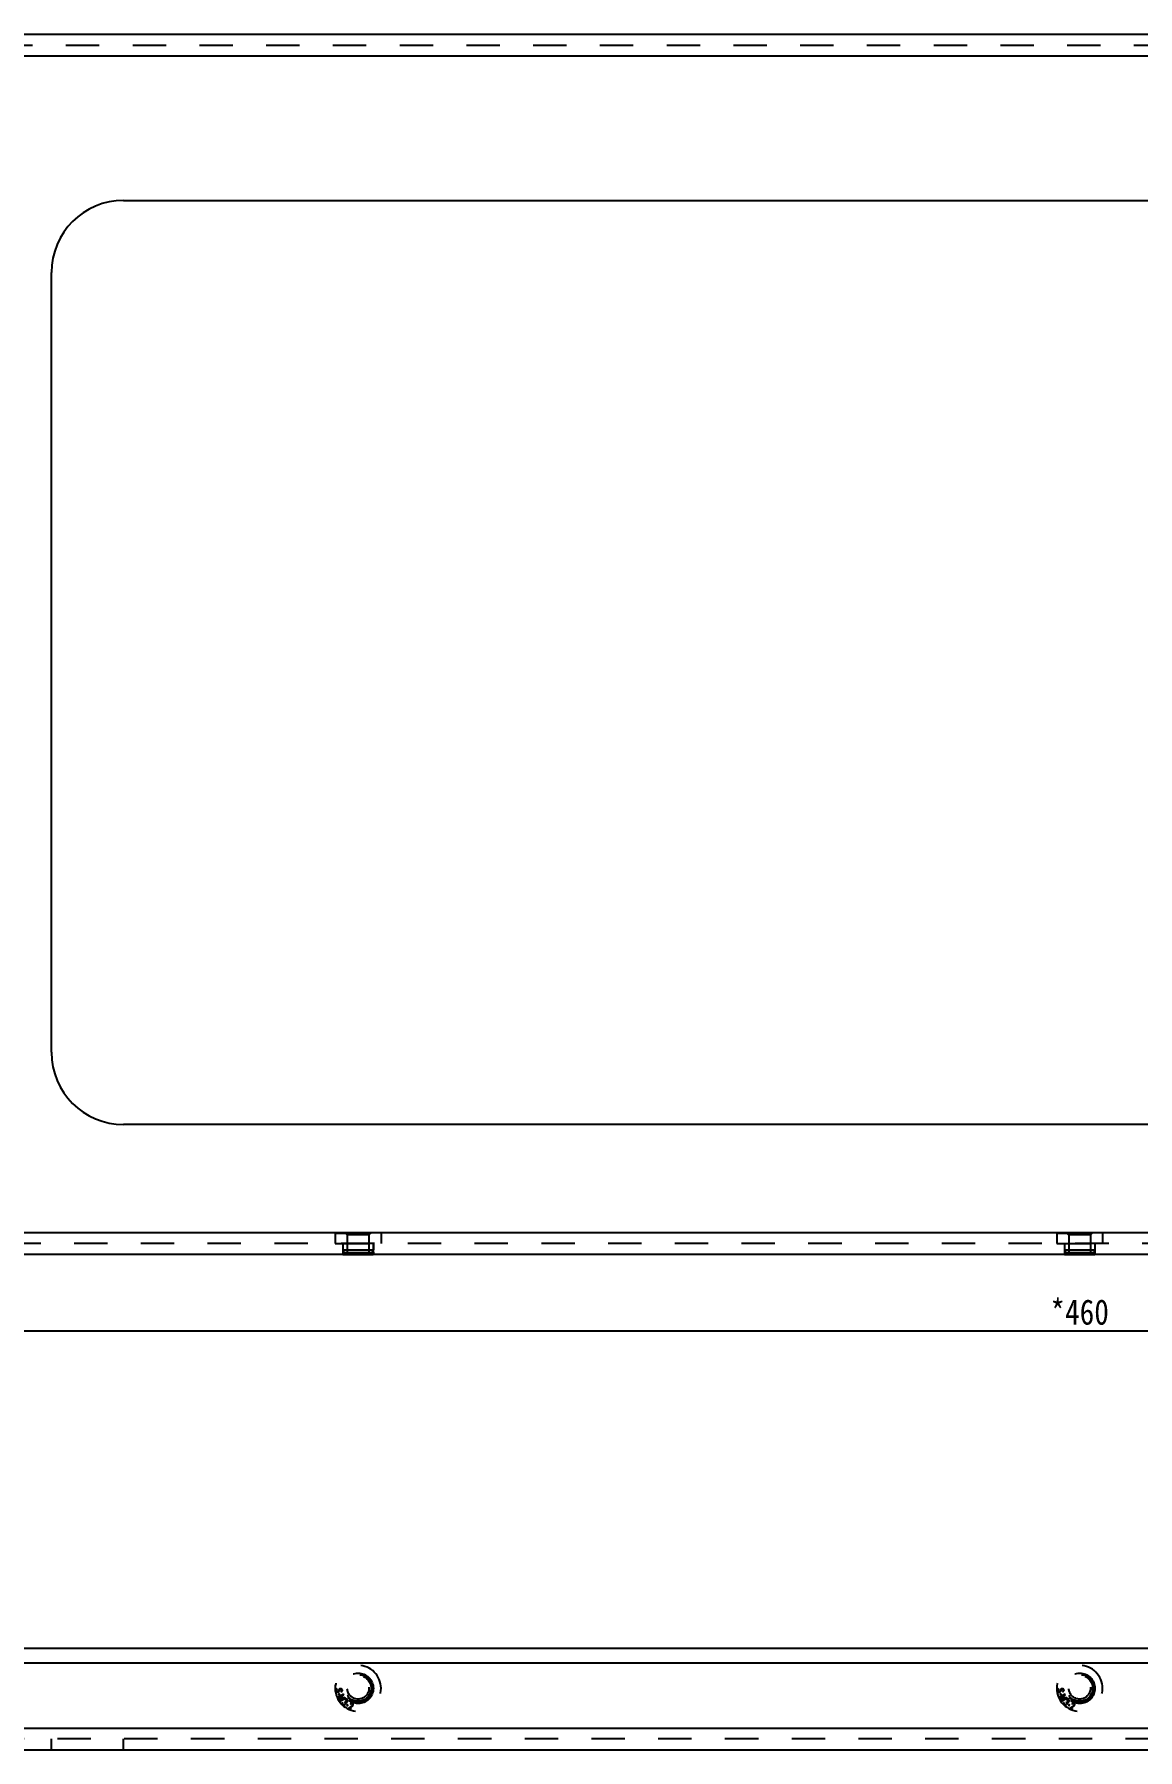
# Model space of a CAD drawing. Header units: millimetres. Extents: x -177 to 18421, y -5017 to 3255.
# Drawn here: x 5758.2 to 5911.2, y 1353.6 to 1591.2 of the extents above; entities that cross this region are included whole.
import ezdxf

# ---------------------------------------------------------------- set-up
doc = ezdxf.new("R2010")
doc.units = ezdxf.units.MM
doc.header["$LTSCALE"] = 46.255
doc.header["$PDMODE"] = 3
doc.header["$PDSIZE"] = 8
doc.linetypes.add('HIDDEN', pattern=[0.2, 0.1, -0.1])
doc.layers.get('0').update_dxf_attribs({"linetype": 'CONTINUOUS'})
doc.layers.get('Defpoints').update_dxf_attribs({"linetype": 'CONTINUOUS'})
doc.layers.add('02___PRT_ALL_AXES', color=7, linetype='CONTINUOUS')
doc.layers.add('DEFAULT_2', color=8, linetype='HIDDEN')
doc.styles.get("Standard").update_dxf_attribs({"font": 'txt', "width": 0.85})
doc.dimstyles.new('DIMSTYLE_1', dxfattribs={"dimtxt": 3.5, "dimasz": 3.5, "dimexe": 1.5, "dimexo": 1, "dimgap": 0.875, "dimtad": 1, "dimdsep": 46, "dimtxsty": 'Standard', "dimblk": '_FILLED', "dimcen": 0.09, "dimadec": 0, "dimazin": 0, "dimtp": 0.01, "dimtm": 0.01, "dimtfac": 1, "dimtofl": 0, "dimtmove": 0, "dimatfit": 3, "dimldrblk": '_FILLED', "dimfxl": 0, "dimtolj": 1, "dimarcsym": 0})

# ---------------------------------------------------------------- blocks, each defined once
blk = doc.blocks.new('_FILLED')
at = {"color": 0, "linetype": 'ByBlock'}
blk.add_solid([(0, 0), (-1, 0.214), (-1, -0.214)], dxfattribs=at)
blk = doc.blocks.new('*D99')
at = {"color": 0, "linetype": 'Continuous', "lineweight": -2, "transparency": 16777216}
for p, q in [((5673.11, 1421.18), (5673.11, 1410.09)), ((6133.11, 1421.18), (6133.11, 1410.09)), ((5676.61, 1411.59), (6129.61, 1411.59))]:
    blk.add_line(p, q, dxfattribs=at)
at = {"layer": 'Defpoints', "color": 0, "linetype": 'Continuous', "transparency": 16777216}
for p in [(5673.11, 1422.18), (6133.11, 1422.18), (6133.11, 1411.59)]:
    blk.add_point(p, dxfattribs=at)
at = {"color": 0, "linetype": 'Continuous', "lineweight": -2, "transparency": 16777216, "xscale": 3.5, "yscale": 3.5, "zscale": 3.5, "rotation": 180}
blk.add_blockref('_FILLED', (5673.11, 1411.59), dxfattribs=at)
at = {"color": 0, "linetype": 'Continuous', "lineweight": -2, "transparency": 16777216, "xscale": 3.5, "yscale": 3.5, "zscale": 3.5}
blk.add_blockref('_FILLED', (6133.11, 1411.59), dxfattribs=at)
at = {"color": 0, "linetype": 'Continuous', "transparency": 16777216, "insert": (5903.11, 1415.96), "char_height": 3.5, "width": 17, "attachment_point": 2}
blk.add_mtext('\\A1;*460', dxfattribs=at)

msp = doc.modelspace()

# ---------------------------------------------------------------- linework, layer by layer
at = {"color": 3, "linetype": 'Continuous'}
for p, q in [((5673.608, 1591.181), (6132.608, 1591.181)), ((5673.597, 1588.181), (6132.62, 1588.181)), ((5770.608, 1568.181), (6035.608, 1568.181)), ((5760.608, 1450.181), (5760.608, 1558.181)), ((6035.608, 1440.181), (5770.608, 1440.181)), ((6119.908, 1425.181), (5686.308, 1425.181)), ((6133.108, 1422.181), (5673.108, 1422.181)), ((6127.908, 1365.588), (5678.308, 1365.588)), ((5687.608, 1356.588), (6118.608, 1356.588)), ((5678.308, 1353.588), (6127.908, 1353.588))]:
    msp.add_line(p, q, dxfattribs=at)
at = {"color": 7, "linetype": 'Continuous'}
msp.add_line((6057.908, 1367.588), (5748.308, 1367.588), dxfattribs=at)
at = {"color": 3, "linetype": 'Continuous'}
for centre, start, end in [((5770.608, 1558.181), 90, 180), ((5770.608, 1450.181), 180, 270)]:
    msp.add_arc(centre, 10, start, end, dxfattribs=at)
at = {"layer": '02___PRT_ALL_AXES', "color": 8, "linetype": 'HIDDEN'}
for p, q in [((5799.933, 1425.181), (5799.933, 1423.681)), ((5799.933, 1423.681), (5806.283, 1423.681)), ((5800.998, 1423.681), (5800.998, 1422.831)), ((5801.008, 1423.681), (5801.008, 1422.181)), ((5801.608, 1424.881), (5801.608, 1422.311)), ((5804.608, 1424.881), (5804.608, 1422.311)), ((5805.208, 1423.681), (5805.208, 1422.181)), ((5805.218, 1423.681), (5805.218, 1422.831)), ((5806.283, 1425.181), (5806.283, 1423.681)), ((5899.933, 1425.181), (5899.933, 1423.681)), ((5899.933, 1423.681), (5906.283, 1423.681)), ((5900.998, 1423.681), (5900.998, 1422.831)), ((5901.008, 1423.681), (5901.008, 1422.181)), ((5901.608, 1424.881), (5901.608, 1422.311)), ((5904.608, 1424.881), (5904.608, 1422.311)), ((5905.208, 1423.681), (5905.208, 1422.181)), ((5905.218, 1423.681), (5905.218, 1422.831)), ((5906.283, 1425.181), (5906.283, 1423.681)), ((5800.998, 1422.831), (5805.218, 1422.831)), ((5801.198, 1422.831), (5800.998, 1422.441)), ((5800.998, 1422.441), (5800.998, 1422.311)), ((5800.998, 1422.441), (5805.218, 1422.441)), ((5800.998, 1422.311), (5805.218, 1422.311)), ((5801.008, 1422.181), (5805.208, 1422.181)), ((5805.018, 1422.831), (5805.218, 1422.441)), ((5805.218, 1422.441), (5805.218, 1422.311)), ((5900.998, 1422.831), (5905.218, 1422.831)), ((5901.198, 1422.831), (5900.998, 1422.441)), ((5900.998, 1422.441), (5905.218, 1422.441)), ((5900.998, 1422.441), (5900.998, 1422.311)), ((5900.998, 1422.311), (5905.218, 1422.311)), ((5901.008, 1422.181), (5905.208, 1422.181)), ((5905.018, 1422.831), (5905.218, 1422.441)), ((5905.218, 1422.441), (5905.218, 1422.311))]:
    msp.add_line(p, q, dxfattribs=at)
for centre, radius in [((5803.108, 1362.088), 2.11), ((5803.108, 1362.088), 2.1), ((5803.108, 1362.088), 1.91), ((5903.108, 1362.088), 2.11), ((5903.108, 1362.088), 2.1), ((5903.108, 1362.088), 1.91)]:
    msp.add_circle(centre, radius, dxfattribs=at)
for centre in [(5803.108, 1362.088), (5903.108, 1362.088)]:
    msp.add_arc(centre, 3.175, 0, 180, dxfattribs=at)
at = {"layer": 'DEFAULT_2', "color": 8, "linetype": 'HIDDEN'}
for p, q in [((5688.608, 1589.681), (6117.608, 1589.681)), ((6119.908, 1423.681), (5686.308, 1423.681)), ((5799.946, 1425.181), (5799.946, 1425.131)), ((5799.946, 1425.131), (5802.441, 1425.131)), ((5799.956, 1425.181), (5799.956, 1425.131)), ((5799.96, 1425.181), (5799.96, 1425.131)), ((5799.984, 1425.181), (5799.984, 1425.131)), ((5800.017, 1425.181), (5800.017, 1425.131)), ((5800.031, 1425.181), (5800.031, 1425.131)), ((5800.072, 1425.181), (5800.072, 1425.131)), ((5800.083, 1425.181), (5800.083, 1425.131)), ((5800.088, 1425.181), (5800.088, 1425.131)), ((5800.109, 1425.181), (5800.109, 1425.131)), ((5800.119, 1425.181), (5800.119, 1425.131)), ((5800.121, 1425.181), (5800.121, 1425.131)), ((5800.148, 1425.181), (5800.148, 1425.131)), ((5800.156, 1425.181), (5800.156, 1425.131)), ((5800.202, 1425.181), (5800.202, 1425.131)), ((5800.209, 1425.181), (5800.209, 1425.131)), ((5800.21, 1425.181), (5800.21, 1425.131)), ((5800.22, 1425.181), (5800.22, 1425.131)), ((5800.222, 1425.181), (5800.222, 1425.131)), ((5800.252, 1425.181), (5800.252, 1425.131)), ((5800.285, 1425.181), (5800.285, 1425.131)), ((5800.314, 1425.181), (5800.314, 1425.131)), ((5800.333, 1425.181), (5800.333, 1425.131)), ((5800.346, 1425.181), (5800.346, 1425.131)), ((5800.383, 1425.181), (5800.383, 1425.131)), ((5800.384, 1425.181), (5800.384, 1425.131)), ((5800.392, 1425.181), (5800.392, 1425.131)), ((5800.396, 1425.181), (5800.396, 1425.131)), ((5800.397, 1425.181), (5800.397, 1425.131)), ((5800.4, 1425.181), (5800.4, 1425.131)), ((5800.408, 1425.181), (5800.408, 1425.131)), ((5800.445, 1425.181), (5800.445, 1425.131)), ((5800.45, 1425.181), (5800.45, 1425.131)), ((5800.456, 1425.181), (5800.456, 1425.131)), ((5800.476, 1425.181), (5800.476, 1425.131)), ((5800.477, 1425.181), (5800.477, 1425.131)), ((5800.497, 1425.181), (5800.497, 1425.131)), ((5800.513, 1425.181), (5800.513, 1425.131)), ((5800.519, 1425.181), (5800.519, 1425.131)), ((5800.52, 1425.181), (5800.52, 1425.131)), ((5800.524, 1425.181), (5800.524, 1425.131)), ((5800.527, 1425.181), (5800.527, 1425.131)), ((5800.536, 1425.181), (5800.536, 1425.131)), ((5800.556, 1425.181), (5800.556, 1425.131)), ((5800.575, 1425.181), (5800.575, 1425.131)), ((5800.608, 1425.181), (5800.608, 1425.131)), ((5800.637, 1425.181), (5800.637, 1425.131)), ((5800.679, 1425.181), (5800.679, 1425.131)), ((5800.692, 1425.181), (5800.692, 1425.131)), ((5800.726, 1425.181), (5800.726, 1425.131)), ((5800.734, 1425.181), (5800.734, 1425.131)), ((5800.744, 1425.181), (5800.744, 1425.131)), ((5800.767, 1425.181), (5800.767, 1425.131)), ((5800.778, 1425.181), (5800.778, 1425.131)), ((5800.79, 1425.181), (5800.79, 1425.131)), ((5800.796, 1425.181), (5800.796, 1425.131)), ((5800.806, 1425.181), (5800.806, 1425.131)), ((5800.815, 1425.181), (5800.815, 1425.131)), ((5800.823, 1425.181), (5800.823, 1425.131)), ((5800.855, 1425.181), (5800.855, 1425.131)), ((5800.858, 1425.181), (5800.858, 1425.131)), ((5800.862, 1425.181), (5800.862, 1425.131)), ((5800.868, 1425.181), (5800.868, 1425.131)), ((5800.876, 1425.181), (5800.876, 1425.131)), ((5800.883, 1425.181), (5800.883, 1425.131)), ((5800.916, 1425.181), (5800.916, 1425.131)), ((5800.918, 1425.181), (5800.918, 1425.131)), ((5800.927, 1425.181), (5800.927, 1425.131)), ((5800.932, 1425.181), (5800.932, 1425.131)), ((5800.934, 1425.181), (5800.934, 1425.131)), ((5800.936, 1425.181), (5800.936, 1425.131)), ((5800.942, 1425.181), (5800.942, 1425.131)), ((5800.943, 1425.181), (5800.943, 1425.131)), ((5800.949, 1425.181), (5800.949, 1425.131)), ((5800.957, 1425.181), (5800.957, 1425.131)), ((5800.964, 1425.181), (5800.964, 1425.131)), ((5800.966, 1425.181), (5800.966, 1425.131)), ((5801.007, 1425.181), (5801.007, 1425.131)), ((5801.021, 1425.181), (5801.021, 1425.131)), ((5801.073, 1425.181), (5801.073, 1425.131)), ((5801.074, 1425.181), (5801.074, 1425.131)), ((5801.08, 1425.181), (5801.08, 1425.131)), ((5801.113, 1425.181), (5801.113, 1425.131)), ((5801.129, 1425.181), (5801.129, 1425.131)), ((5801.13, 1425.181), (5801.13, 1425.131)), ((5801.152, 1425.181), (5801.152, 1425.131)), ((5801.161, 1425.181), (5801.161, 1425.131)), ((5801.191, 1425.181), (5801.191, 1425.131)), ((5801.199, 1425.181), (5801.199, 1425.131)), ((5801.225, 1425.181), (5801.225, 1425.131)), ((5801.244, 1425.181), (5801.244, 1425.131)), ((5801.258, 1425.181), (5801.258, 1425.131)), ((5801.261, 1425.181), (5801.261, 1425.131)), ((5801.283, 1425.181), (5801.283, 1425.131)), ((5801.294, 1425.181), (5801.294, 1425.131)), ((5801.298, 1425.181), (5801.298, 1425.131)), ((5801.3, 1425.181), (5801.3, 1425.131)), ((5801.303, 1425.181), (5801.303, 1425.131)), ((5801.608, 1424.881), (5801.308, 1425.181)), ((5801.318, 1425.181), (5801.318, 1425.131)), ((5801.319, 1425.181), (5801.319, 1425.131)), ((5801.339, 1425.181), (5801.339, 1425.131)), ((5801.353, 1425.181), (5801.353, 1425.131)), ((5801.362, 1425.181), (5801.362, 1425.131)), ((5801.363, 1425.181), (5801.363, 1425.131)), ((5801.374, 1425.181), (5801.374, 1425.131)), ((5801.379, 1425.181), (5801.379, 1425.131)), ((5801.401, 1425.181), (5801.401, 1425.131)), ((5801.403, 1425.181), (5801.403, 1425.131)), ((5801.443, 1425.181), (5801.443, 1425.131)), ((5801.451, 1425.181), (5801.451, 1425.131)), ((5801.457, 1425.181), (5801.457, 1425.131)), ((5801.458, 1425.181), (5801.458, 1425.131)), ((5801.505, 1425.181), (5801.505, 1425.131)), ((5801.518, 1425.181), (5801.518, 1425.131)), ((5801.521, 1425.181), (5801.521, 1425.131)), ((5801.522, 1425.181), (5801.522, 1425.131)), ((5801.527, 1425.181), (5801.527, 1425.131)), ((5801.554, 1425.181), (5801.554, 1425.131)), ((5801.557, 1425.181), (5801.557, 1425.131)), ((5801.573, 1425.181), (5801.573, 1425.131)), ((5801.578, 1425.181), (5801.578, 1425.131)), ((5801.583, 1425.181), (5801.583, 1425.131)), ((5801.585, 1425.181), (5801.585, 1425.131)), ((5801.6, 1425.181), (5801.6, 1425.131)), ((5801.602, 1425.181), (5801.602, 1425.131)), ((5801.608, 1424.881), (5801.608, 1422.311)), ((5804.608, 1424.881), (5801.608, 1424.881)), ((5801.618, 1425.181), (5801.618, 1425.131)), ((5801.652, 1425.181), (5801.652, 1425.131)), ((5801.667, 1425.181), (5801.667, 1425.131)), ((5801.67, 1425.181), (5801.67, 1425.131)), ((5801.674, 1425.181), (5801.674, 1425.131)), ((5801.721, 1425.181), (5801.721, 1425.131)), ((5801.726, 1425.181), (5801.726, 1425.131)), ((5801.758, 1425.181), (5801.758, 1425.131)), ((5801.851, 1425.181), (5801.851, 1425.131)), ((5802.015, 1425.181), (5802.015, 1425.131)), ((5802.058, 1425.181), (5802.058, 1425.131)), ((5802.073, 1425.181), (5802.073, 1425.131)), ((5802.12, 1425.181), (5802.12, 1425.131)), ((5802.136, 1425.181), (5802.136, 1425.131)), ((5802.139, 1425.181), (5802.139, 1425.131)), ((5802.171, 1425.181), (5802.171, 1425.131)), ((5802.176, 1425.181), (5802.176, 1425.131)), ((5802.199, 1425.181), (5802.199, 1425.131)), ((5802.237, 1425.181), (5802.237, 1425.131)), ((5802.281, 1425.181), (5802.281, 1425.131)), ((5802.283, 1425.181), (5802.283, 1425.131)), ((5802.288, 1425.181), (5802.288, 1425.131)), ((5802.315, 1425.181), (5802.315, 1425.131)), ((5802.333, 1425.181), (5802.333, 1425.131)), ((5802.334, 1425.181), (5802.334, 1425.131)), ((5802.336, 1425.181), (5802.336, 1425.131)), ((5802.352, 1425.181), (5802.352, 1425.131)), ((5802.352, 1425.181), (5802.352, 1425.131)), ((5802.362, 1425.181), (5802.362, 1425.131)), ((5802.396, 1425.181), (5802.396, 1425.131)), ((5802.405, 1425.181), (5802.405, 1425.131)), ((5802.421, 1425.181), (5802.421, 1425.131)), ((5802.426, 1425.181), (5802.426, 1425.131)), ((5802.441, 1425.181), (5802.441, 1425.131)), ((5804.608, 1424.881), (5804.908, 1425.181)), ((5804.608, 1424.881), (5804.608, 1422.311)), ((5899.946, 1425.181), (5899.946, 1425.131)), ((5899.946, 1425.131), (5902.441, 1425.131)), ((5899.956, 1425.181), (5899.956, 1425.131)), ((5899.96, 1425.181), (5899.96, 1425.131)), ((5899.984, 1425.181), (5899.984, 1425.131)), ((5900.017, 1425.181), (5900.017, 1425.131)), ((5900.031, 1425.181), (5900.031, 1425.131)), ((5900.072, 1425.181), (5900.072, 1425.131)), ((5900.083, 1425.181), (5900.083, 1425.131)), ((5900.088, 1425.181), (5900.088, 1425.131)), ((5900.109, 1425.181), (5900.109, 1425.131)), ((5900.119, 1425.181), (5900.119, 1425.131)), ((5900.121, 1425.181), (5900.121, 1425.131)), ((5900.148, 1425.181), (5900.148, 1425.131)), ((5900.156, 1425.181), (5900.156, 1425.131)), ((5900.202, 1425.181), (5900.202, 1425.131)), ((5900.209, 1425.181), (5900.209, 1425.131)), ((5900.21, 1425.181), (5900.21, 1425.131)), ((5900.22, 1425.181), (5900.22, 1425.131)), ((5900.222, 1425.181), (5900.222, 1425.131)), ((5900.252, 1425.181), (5900.252, 1425.131)), ((5900.285, 1425.181), (5900.285, 1425.131)), ((5900.314, 1425.181), (5900.314, 1425.131)), ((5900.333, 1425.181), (5900.333, 1425.131)), ((5900.346, 1425.181), (5900.346, 1425.131)), ((5900.383, 1425.181), (5900.383, 1425.131)), ((5900.384, 1425.181), (5900.384, 1425.131)), ((5900.392, 1425.181), (5900.392, 1425.131)), ((5900.396, 1425.181), (5900.396, 1425.131)), ((5900.397, 1425.181), (5900.397, 1425.131)), ((5900.4, 1425.181), (5900.4, 1425.131)), ((5900.408, 1425.181), (5900.408, 1425.131)), ((5900.445, 1425.181), (5900.445, 1425.131)), ((5900.45, 1425.181), (5900.45, 1425.131)), ((5900.456, 1425.181), (5900.456, 1425.131)), ((5900.476, 1425.181), (5900.476, 1425.131)), ((5900.477, 1425.181), (5900.477, 1425.131)), ((5900.497, 1425.181), (5900.497, 1425.131)), ((5900.513, 1425.181), (5900.513, 1425.131)), ((5900.519, 1425.181), (5900.519, 1425.131)), ((5900.52, 1425.181), (5900.52, 1425.131)), ((5900.524, 1425.181), (5900.524, 1425.131)), ((5900.527, 1425.181), (5900.527, 1425.131)), ((5900.536, 1425.181), (5900.536, 1425.131)), ((5900.556, 1425.181), (5900.556, 1425.131)), ((5900.575, 1425.181), (5900.575, 1425.131)), ((5900.608, 1425.181), (5900.608, 1425.131)), ((5900.637, 1425.181), (5900.637, 1425.131)), ((5900.679, 1425.181), (5900.679, 1425.131)), ((5900.692, 1425.181), (5900.692, 1425.131)), ((5900.726, 1425.181), (5900.726, 1425.131)), ((5900.734, 1425.181), (5900.734, 1425.131)), ((5900.744, 1425.181), (5900.744, 1425.131)), ((5900.767, 1425.181), (5900.767, 1425.131)), ((5900.778, 1425.181), (5900.778, 1425.131)), ((5900.79, 1425.181), (5900.79, 1425.131)), ((5900.796, 1425.181), (5900.796, 1425.131)), ((5900.806, 1425.181), (5900.806, 1425.131)), ((5900.815, 1425.181), (5900.815, 1425.131)), ((5900.823, 1425.181), (5900.823, 1425.131)), ((5900.855, 1425.181), (5900.855, 1425.131)), ((5900.858, 1425.181), (5900.858, 1425.131)), ((5900.862, 1425.181), (5900.862, 1425.131)), ((5900.868, 1425.181), (5900.868, 1425.131)), ((5900.876, 1425.181), (5900.876, 1425.131)), ((5900.883, 1425.181), (5900.883, 1425.131)), ((5900.916, 1425.181), (5900.916, 1425.131)), ((5900.918, 1425.181), (5900.918, 1425.131)), ((5900.927, 1425.181), (5900.927, 1425.131)), ((5900.932, 1425.181), (5900.932, 1425.131)), ((5900.934, 1425.181), (5900.934, 1425.131)), ((5900.936, 1425.181), (5900.936, 1425.131)), ((5900.942, 1425.181), (5900.942, 1425.131)), ((5900.943, 1425.181), (5900.943, 1425.131)), ((5900.949, 1425.181), (5900.949, 1425.131)), ((5900.957, 1425.181), (5900.957, 1425.131)), ((5900.964, 1425.181), (5900.964, 1425.131)), ((5900.966, 1425.181), (5900.966, 1425.131)), ((5901.007, 1425.181), (5901.007, 1425.131)), ((5901.021, 1425.181), (5901.021, 1425.131)), ((5901.073, 1425.181), (5901.073, 1425.131)), ((5901.074, 1425.181), (5901.074, 1425.131)), ((5901.08, 1425.181), (5901.08, 1425.131)), ((5901.113, 1425.181), (5901.113, 1425.131)), ((5901.129, 1425.181), (5901.129, 1425.131)), ((5901.13, 1425.181), (5901.13, 1425.131)), ((5901.152, 1425.181), (5901.152, 1425.131)), ((5901.161, 1425.181), (5901.161, 1425.131)), ((5901.191, 1425.181), (5901.191, 1425.131)), ((5901.199, 1425.181), (5901.199, 1425.131)), ((5901.225, 1425.181), (5901.225, 1425.131)), ((5901.244, 1425.181), (5901.244, 1425.131)), ((5901.258, 1425.181), (5901.258, 1425.131)), ((5901.261, 1425.181), (5901.261, 1425.131)), ((5901.283, 1425.181), (5901.283, 1425.131)), ((5901.294, 1425.181), (5901.294, 1425.131)), ((5901.298, 1425.181), (5901.298, 1425.131)), ((5901.3, 1425.181), (5901.3, 1425.131)), ((5901.303, 1425.181), (5901.303, 1425.131)), ((5901.608, 1424.881), (5901.308, 1425.181)), ((5901.318, 1425.181), (5901.318, 1425.131)), ((5901.319, 1425.181), (5901.319, 1425.131)), ((5901.339, 1425.181), (5901.339, 1425.131)), ((5901.353, 1425.181), (5901.353, 1425.131)), ((5901.362, 1425.181), (5901.362, 1425.131)), ((5901.363, 1425.181), (5901.363, 1425.131)), ((5901.374, 1425.181), (5901.374, 1425.131)), ((5901.379, 1425.181), (5901.379, 1425.131)), ((5901.401, 1425.181), (5901.401, 1425.131)), ((5901.403, 1425.181), (5901.403, 1425.131)), ((5901.443, 1425.181), (5901.443, 1425.131)), ((5901.451, 1425.181), (5901.451, 1425.131)), ((5901.457, 1425.181), (5901.457, 1425.131)), ((5901.458, 1425.181), (5901.458, 1425.131)), ((5901.505, 1425.181), (5901.505, 1425.131)), ((5901.518, 1425.181), (5901.518, 1425.131)), ((5901.521, 1425.181), (5901.521, 1425.131)), ((5901.522, 1425.181), (5901.522, 1425.131)), ((5901.527, 1425.181), (5901.527, 1425.131)), ((5901.554, 1425.181), (5901.554, 1425.131)), ((5901.557, 1425.181), (5901.557, 1425.131)), ((5901.573, 1425.181), (5901.573, 1425.131)), ((5901.578, 1425.181), (5901.578, 1425.131)), ((5901.583, 1425.181), (5901.583, 1425.131)), ((5901.585, 1425.181), (5901.585, 1425.131)), ((5901.6, 1425.181), (5901.6, 1425.131)), ((5901.602, 1425.181), (5901.602, 1425.131)), ((5904.608, 1424.881), (5901.608, 1424.881)), ((5901.608, 1424.881), (5901.608, 1422.311)), ((5901.618, 1425.181), (5901.618, 1425.131)), ((5901.652, 1425.181), (5901.652, 1425.131)), ((5901.667, 1425.181), (5901.667, 1425.131)), ((5901.67, 1425.181), (5901.67, 1425.131)), ((5901.674, 1425.181), (5901.674, 1425.131)), ((5901.721, 1425.181), (5901.721, 1425.131)), ((5901.726, 1425.181), (5901.726, 1425.131)), ((5901.758, 1425.181), (5901.758, 1425.131)), ((5901.851, 1425.181), (5901.851, 1425.131)), ((5902.015, 1425.181), (5902.015, 1425.131)), ((5902.058, 1425.181), (5902.058, 1425.131)), ((5902.073, 1425.181), (5902.073, 1425.131)), ((5902.12, 1425.181), (5902.12, 1425.131)), ((5902.136, 1425.181), (5902.136, 1425.131)), ((5902.139, 1425.181), (5902.139, 1425.131)), ((5902.171, 1425.181), (5902.171, 1425.131)), ((5902.176, 1425.181), (5902.176, 1425.131)), ((5902.199, 1425.181), (5902.199, 1425.131)), ((5902.237, 1425.181), (5902.237, 1425.131)), ((5902.281, 1425.181), (5902.281, 1425.131)), ((5902.283, 1425.181), (5902.283, 1425.131)), ((5902.288, 1425.181), (5902.288, 1425.131)), ((5902.315, 1425.181), (5902.315, 1425.131)), ((5902.333, 1425.181), (5902.333, 1425.131)), ((5902.334, 1425.181), (5902.334, 1425.131)), ((5902.336, 1425.181), (5902.336, 1425.131)), ((5902.352, 1425.181), (5902.352, 1425.131)), ((5902.352, 1425.181), (5902.352, 1425.131)), ((5902.362, 1425.181), (5902.362, 1425.131)), ((5902.396, 1425.181), (5902.396, 1425.131)), ((5902.405, 1425.181), (5902.405, 1425.131)), ((5902.421, 1425.181), (5902.421, 1425.131)), ((5902.426, 1425.181), (5902.426, 1425.131)), ((5902.441, 1425.181), (5902.441, 1425.131)), ((5904.608, 1424.881), (5904.908, 1425.181)), ((5904.608, 1424.881), (5904.608, 1422.311)), ((5799.96, 1361.871), (5799.946, 1361.809)), ((5799.956, 1361.707), (5799.984, 1361.648)), ((5800.017, 1361.94), (5799.96, 1361.871)), ((5799.984, 1361.648), (5800.031, 1361.603)), ((5800.119, 1361.989), (5800.017, 1361.94)), ((5800.031, 1361.603), (5800.121, 1361.562)), ((5800.072, 1361.821), (5800.088, 1361.873)), ((5800.083, 1361.721), (5800.072, 1361.821)), ((5800.109, 1361.674), (5800.083, 1361.721)), ((5800.088, 1361.873), (5800.148, 1361.917)), ((5800.156, 1361.641), (5800.109, 1361.674)), ((5800.202, 1362.01), (5800.119, 1361.989)), ((5800.121, 1361.562), (5800.209, 1361.546)), ((5800.148, 1361.917), (5800.21, 1361.936)), ((5800.222, 1361.623), (5800.156, 1361.641)), ((5800.21, 1361.936), (5800.202, 1362.01)), ((5800.209, 1361.546), (5800.314, 1361.557)), ((5800.285, 1361.63), (5800.222, 1361.623)), ((5800.346, 1361.661), (5800.285, 1361.63)), ((5800.314, 1361.557), (5800.396, 1361.591)), ((5800.384, 1361.703), (5800.346, 1361.661)), ((5800.4, 1361.755), (5800.384, 1361.703)), ((5800.408, 1361.882), (5800.392, 1361.83)), ((5800.392, 1361.83), (5800.4, 1361.755)), ((5800.396, 1361.591), (5800.476, 1361.65)), ((5800.445, 1361.936), (5800.408, 1361.882)), ((5800.524, 1361.995), (5800.445, 1361.936)), ((5800.476, 1361.65), (5800.513, 1361.704)), ((5800.513, 1361.704), (5800.527, 1361.769)), ((5800.519, 1361.843), (5800.536, 1361.883)), ((5800.527, 1361.769), (5800.519, 1361.843)), ((5800.608, 1362.016), (5800.524, 1361.995)), ((5800.536, 1361.883), (5800.575, 1361.924)), ((5800.575, 1361.924), (5800.637, 1361.944)), ((5800.692, 1362.025), (5800.608, 1362.016)), ((5800.637, 1361.944), (5800.679, 1361.948)), ((5800.679, 1361.948), (5800.744, 1361.943)), ((5800.778, 1362.022), (5800.692, 1362.025)), ((5800.767, 1361.731), (5800.726, 1361.714)), ((5800.726, 1361.714), (5800.734, 1361.64)), ((5800.734, 1361.64), (5800.796, 1361.659)), ((5800.744, 1361.943), (5800.79, 1361.91)), ((5800.806, 1361.761), (5800.767, 1361.731)), ((5800.868, 1361.981), (5800.778, 1362.022)), ((5800.79, 1361.91), (5800.815, 1361.875)), ((5800.796, 1361.659), (5800.876, 1361.705)), ((5800.823, 1361.8), (5800.806, 1361.761)), ((5800.815, 1361.875), (5800.823, 1361.8)), ((5800.916, 1361.936), (5800.868, 1361.981)), ((5800.876, 1361.705), (5800.934, 1361.762)), ((5800.942, 1361.888), (5800.916, 1361.936)), ((5800.934, 1361.762), (5800.949, 1361.826)), ((5800.949, 1361.826), (5800.942, 1361.888)), ((5899.96, 1361.871), (5899.946, 1361.809)), ((5899.956, 1361.707), (5899.984, 1361.648)), ((5900.017, 1361.94), (5899.96, 1361.871)), ((5899.984, 1361.648), (5900.031, 1361.603)), ((5900.119, 1361.989), (5900.017, 1361.94)), ((5900.031, 1361.603), (5900.121, 1361.562)), ((5900.072, 1361.821), (5900.088, 1361.873)), ((5900.083, 1361.721), (5900.072, 1361.821)), ((5900.109, 1361.674), (5900.083, 1361.721)), ((5900.088, 1361.873), (5900.148, 1361.917)), ((5900.156, 1361.641), (5900.109, 1361.674)), ((5900.202, 1362.01), (5900.119, 1361.989)), ((5900.121, 1361.562), (5900.209, 1361.546)), ((5900.148, 1361.917), (5900.21, 1361.936)), ((5900.222, 1361.623), (5900.156, 1361.641)), ((5900.21, 1361.936), (5900.202, 1362.01)), ((5900.209, 1361.546), (5900.314, 1361.557)), ((5900.285, 1361.63), (5900.222, 1361.623)), ((5900.346, 1361.661), (5900.285, 1361.63)), ((5900.314, 1361.557), (5900.396, 1361.591)), ((5900.384, 1361.703), (5900.346, 1361.661)), ((5900.4, 1361.755), (5900.384, 1361.703)), ((5900.408, 1361.882), (5900.392, 1361.83)), ((5900.392, 1361.83), (5900.4, 1361.755)), ((5900.396, 1361.591), (5900.476, 1361.65)), ((5900.445, 1361.936), (5900.408, 1361.882)), ((5900.524, 1361.995), (5900.445, 1361.936)), ((5900.476, 1361.65), (5900.513, 1361.704)), ((5900.513, 1361.704), (5900.527, 1361.769)), ((5900.519, 1361.843), (5900.536, 1361.883)), ((5900.527, 1361.769), (5900.519, 1361.843)), ((5900.608, 1362.016), (5900.524, 1361.995)), ((5900.536, 1361.883), (5900.575, 1361.924)), ((5900.575, 1361.924), (5900.637, 1361.944)), ((5900.692, 1362.025), (5900.608, 1362.016)), ((5900.637, 1361.944), (5900.679, 1361.948)), ((5900.679, 1361.948), (5900.744, 1361.943)), ((5900.778, 1362.022), (5900.692, 1362.025)), ((5900.767, 1361.731), (5900.726, 1361.714)), ((5900.726, 1361.714), (5900.734, 1361.64)), ((5900.734, 1361.64), (5900.796, 1361.659)), ((5900.744, 1361.943), (5900.79, 1361.91)), ((5900.806, 1361.761), (5900.767, 1361.731)), ((5900.868, 1361.981), (5900.778, 1362.022)), ((5900.79, 1361.91), (5900.815, 1361.875)), ((5900.796, 1361.659), (5900.876, 1361.705)), ((5900.823, 1361.8), (5900.806, 1361.761)), ((5900.815, 1361.875), (5900.823, 1361.8)), ((5900.916, 1361.936), (5900.868, 1361.981)), ((5900.876, 1361.705), (5900.934, 1361.762)), ((5900.942, 1361.888), (5900.916, 1361.936)), ((5900.934, 1361.762), (5900.949, 1361.826)), ((5900.949, 1361.826), (5900.942, 1361.888)), ((5801.074, 1361.262), (5800.22, 1360.769)), ((5800.252, 1360.701), (5800.927, 1361.09)), ((5800.927, 1361.09), (5800.333, 1360.546)), ((5800.383, 1360.459), (5801.152, 1360.7)), ((5800.497, 1361.351), (5800.397, 1361.315)), ((5800.397, 1361.315), (5800.456, 1361.151)), ((5800.45, 1360.555), (5801.13, 1361.164)), ((5801.318, 1360.839), (5800.45, 1360.555)), ((5800.456, 1361.151), (5800.556, 1361.186)), ((5801.152, 1360.7), (5800.477, 1360.311)), ((5800.556, 1361.186), (5800.497, 1361.351)), ((5800.52, 1360.249), (5801.374, 1360.742)), ((5800.858, 1359.994), (5800.855, 1359.937)), ((5800.855, 1359.937), (5800.862, 1359.872)), ((5800.883, 1360.057), (5800.858, 1359.994)), ((5800.862, 1359.872), (5800.883, 1359.823)), ((5800.918, 1360.112), (5800.883, 1360.057)), ((5800.964, 1360.069), (5800.918, 1360.112)), ((5800.932, 1359.982), (5800.943, 1360.03)), ((5800.936, 1359.949), (5800.932, 1359.982)), ((5800.966, 1359.891), (5800.936, 1359.949)), ((5800.943, 1360.03), (5800.964, 1360.069)), ((5800.957, 1359.753), (5801.007, 1359.734)), ((5801.021, 1359.839), (5800.966, 1359.891)), ((5801.007, 1359.734), (5801.073, 1359.731)), ((5801.08, 1359.811), (5801.021, 1359.839)), ((5801.073, 1359.731), (5801.129, 1359.736)), ((5801.13, 1361.164), (5801.074, 1361.262)), ((5801.113, 1359.809), (5801.08, 1359.811)), ((5801.161, 1359.823), (5801.113, 1359.809)), ((5801.129, 1359.736), (5801.191, 1359.765)), ((5801.199, 1359.845), (5801.161, 1359.823)), ((5801.191, 1359.765), (5801.244, 1359.802)), ((5801.258, 1359.907), (5801.199, 1359.845)), ((5801.283, 1360.206), (5801.225, 1360.144)), ((5801.225, 1360.144), (5801.261, 1360.11)), ((5801.244, 1359.802), (5801.303, 1359.864)), ((5801.298, 1359.986), (5801.258, 1359.907)), ((5801.261, 1360.11), (5801.3, 1360.042)), ((5801.319, 1360.171), (5801.283, 1360.206)), ((5801.362, 1360.542), (5801.294, 1360.489)), ((5801.294, 1360.489), (5801.339, 1360.446)), ((5801.3, 1360.042), (5801.298, 1359.986)), ((5801.303, 1359.864), (5801.353, 1359.934)), ((5801.374, 1360.742), (5801.318, 1360.839)), ((5801.403, 1360.15), (5801.319, 1360.171)), ((5801.339, 1360.446), (5801.401, 1360.475)), ((5801.353, 1359.934), (5801.379, 1359.998)), ((5801.457, 1360.569), (5801.362, 1360.542)), ((5801.363, 1360.071), (5801.443, 1360.083)), ((5801.379, 1359.998), (5801.363, 1360.071)), ((5801.401, 1360.475), (5801.458, 1360.48)), ((5801.451, 1360.164), (5801.403, 1360.15)), ((5801.443, 1360.083), (5801.505, 1360.112)), ((5801.527, 1360.208), (5801.451, 1360.164)), ((5801.522, 1360.566), (5801.457, 1360.569)), ((5801.458, 1360.48), (5801.518, 1360.452)), ((5801.505, 1360.112), (5801.573, 1360.165)), ((5801.518, 1360.452), (5801.554, 1360.418)), ((5801.578, 1359.852), (5801.521, 1359.762)), ((5801.521, 1359.762), (5801.67, 1359.67)), ((5801.6, 1360.521), (5801.522, 1360.566)), ((5801.557, 1360.239), (5801.527, 1360.208)), ((5801.554, 1360.418), (5801.585, 1360.359)), ((5801.583, 1360.303), (5801.557, 1360.239)), ((5801.573, 1360.165), (5801.602, 1360.196)), ((5801.726, 1359.76), (5801.578, 1359.852)), ((5801.585, 1360.359), (5801.583, 1360.303)), ((5801.618, 1360.504), (5801.6, 1360.521)), ((5801.602, 1360.196), (5801.652, 1360.266)), ((5801.667, 1360.428), (5801.618, 1360.504)), ((5801.652, 1360.266), (5801.674, 1360.363)), ((5801.674, 1360.363), (5801.667, 1360.428)), ((5801.67, 1359.67), (5801.726, 1359.76)), ((5801.758, 1359.323), (5801.721, 1359.232)), ((5802.281, 1359.687), (5801.758, 1359.323)), ((5801.851, 1359.286), (5802.315, 1359.604)), ((5802.176, 1359.156), (5801.851, 1359.286)), ((5802.058, 1360.005), (5802.015, 1359.931)), ((5802.015, 1359.931), (5802.073, 1359.908)), ((5802.136, 1360.066), (5802.058, 1360.005)), ((5802.073, 1359.908), (5802.12, 1359.958)), ((5802.12, 1359.958), (5802.171, 1359.983)), ((5802.199, 1360.087), (5802.136, 1360.066)), ((5802.139, 1359.065), (5802.176, 1359.156)), ((5802.171, 1359.983), (5802.237, 1359.98)), ((5802.288, 1360.074), (5802.199, 1360.087)), ((5802.237, 1359.98), (5802.283, 1359.961)), ((5802.336, 1359.757), (5802.281, 1359.687)), ((5802.283, 1359.961), (5802.333, 1359.918)), ((5802.334, 1360.055), (5802.288, 1360.074)), ((5802.315, 1359.604), (5802.362, 1359.654)), ((5802.333, 1359.918), (5802.352, 1359.865)), ((5802.396, 1360.008), (5802.334, 1360.055)), ((5802.352, 1359.796), (5802.336, 1359.757)), ((5802.352, 1359.865), (5802.352, 1359.796)), ((5802.362, 1359.654), (5802.405, 1359.729)), ((5802.426, 1359.949), (5802.396, 1360.008)), ((5802.405, 1359.729), (5802.421, 1359.768)), ((5802.421, 1359.768), (5802.441, 1359.852)), ((5802.441, 1359.852), (5802.426, 1359.949)), ((5901.074, 1361.262), (5900.22, 1360.769)), ((5900.252, 1360.701), (5900.927, 1361.09)), ((5900.927, 1361.09), (5900.333, 1360.546)), ((5900.383, 1360.459), (5901.152, 1360.7)), ((5900.497, 1361.351), (5900.397, 1361.315)), ((5900.397, 1361.315), (5900.456, 1361.151)), ((5900.45, 1360.555), (5901.13, 1361.164)), ((5901.318, 1360.839), (5900.45, 1360.555)), ((5900.456, 1361.151), (5900.556, 1361.186)), ((5901.152, 1360.7), (5900.477, 1360.311)), ((5900.556, 1361.186), (5900.497, 1361.351)), ((5900.52, 1360.249), (5901.374, 1360.742)), ((5900.858, 1359.994), (5900.855, 1359.937)), ((5900.855, 1359.937), (5900.862, 1359.872)), ((5900.883, 1360.057), (5900.858, 1359.994)), ((5900.862, 1359.872), (5900.883, 1359.823)), ((5900.918, 1360.112), (5900.883, 1360.057)), ((5900.964, 1360.069), (5900.918, 1360.112)), ((5900.932, 1359.982), (5900.943, 1360.03)), ((5900.936, 1359.949), (5900.932, 1359.982)), ((5900.966, 1359.891), (5900.936, 1359.949)), ((5900.943, 1360.03), (5900.964, 1360.069)), ((5900.957, 1359.753), (5901.007, 1359.734)), ((5901.021, 1359.839), (5900.966, 1359.891)), ((5901.007, 1359.734), (5901.073, 1359.731)), ((5901.08, 1359.811), (5901.021, 1359.839)), ((5901.073, 1359.731), (5901.129, 1359.736)), ((5901.13, 1361.164), (5901.074, 1361.262)), ((5901.113, 1359.809), (5901.08, 1359.811)), ((5901.161, 1359.823), (5901.113, 1359.809)), ((5901.129, 1359.736), (5901.191, 1359.765)), ((5901.199, 1359.845), (5901.161, 1359.823)), ((5901.191, 1359.765), (5901.244, 1359.802)), ((5901.258, 1359.907), (5901.199, 1359.845)), ((5901.283, 1360.206), (5901.225, 1360.144)), ((5901.225, 1360.144), (5901.261, 1360.11)), ((5901.244, 1359.802), (5901.303, 1359.864)), ((5901.298, 1359.986), (5901.258, 1359.907)), ((5901.261, 1360.11), (5901.3, 1360.042)), ((5901.319, 1360.171), (5901.283, 1360.206)), ((5901.362, 1360.542), (5901.294, 1360.489)), ((5901.294, 1360.489), (5901.339, 1360.446)), ((5901.3, 1360.042), (5901.298, 1359.986)), ((5901.303, 1359.864), (5901.353, 1359.934)), ((5901.374, 1360.742), (5901.318, 1360.839)), ((5901.403, 1360.15), (5901.319, 1360.171)), ((5901.339, 1360.446), (5901.401, 1360.475)), ((5901.353, 1359.934), (5901.379, 1359.998)), ((5901.457, 1360.569), (5901.362, 1360.542)), ((5901.363, 1360.071), (5901.443, 1360.083)), ((5901.379, 1359.998), (5901.363, 1360.071)), ((5901.401, 1360.475), (5901.458, 1360.48)), ((5901.451, 1360.164), (5901.403, 1360.15)), ((5901.443, 1360.083), (5901.505, 1360.112)), ((5901.527, 1360.208), (5901.451, 1360.164)), ((5901.522, 1360.566), (5901.457, 1360.569)), ((5901.458, 1360.48), (5901.518, 1360.452)), ((5901.505, 1360.112), (5901.573, 1360.165)), ((5901.518, 1360.452), (5901.554, 1360.418)), ((5901.578, 1359.852), (5901.521, 1359.762)), ((5901.521, 1359.762), (5901.67, 1359.67)), ((5901.6, 1360.521), (5901.522, 1360.566)), ((5901.557, 1360.239), (5901.527, 1360.208)), ((5901.554, 1360.418), (5901.585, 1360.359)), ((5901.583, 1360.303), (5901.557, 1360.239)), ((5901.573, 1360.165), (5901.602, 1360.196)), ((5901.726, 1359.76), (5901.578, 1359.852)), ((5901.585, 1360.359), (5901.583, 1360.303)), ((5901.618, 1360.504), (5901.6, 1360.521)), ((5901.602, 1360.196), (5901.652, 1360.266)), ((5901.667, 1360.428), (5901.618, 1360.504)), ((5901.652, 1360.266), (5901.674, 1360.363)), ((5901.674, 1360.363), (5901.667, 1360.428)), ((5901.67, 1359.67), (5901.726, 1359.76)), ((5901.758, 1359.323), (5901.721, 1359.232)), ((5902.281, 1359.687), (5901.758, 1359.323)), ((5901.851, 1359.286), (5902.315, 1359.604)), ((5902.176, 1359.156), (5901.851, 1359.286)), ((5902.058, 1360.005), (5902.015, 1359.931)), ((5902.015, 1359.931), (5902.073, 1359.908)), ((5902.136, 1360.066), (5902.058, 1360.005)), ((5902.073, 1359.908), (5902.12, 1359.958)), ((5902.12, 1359.958), (5902.171, 1359.983)), ((5902.199, 1360.087), (5902.136, 1360.066)), ((5902.139, 1359.065), (5902.176, 1359.156)), ((5902.171, 1359.983), (5902.237, 1359.98)), ((5902.288, 1360.074), (5902.199, 1360.087)), ((5902.237, 1359.98), (5902.283, 1359.961)), ((5902.336, 1359.757), (5902.281, 1359.687)), ((5902.283, 1359.961), (5902.333, 1359.918)), ((5902.334, 1360.055), (5902.288, 1360.074)), ((5902.315, 1359.604), (5902.362, 1359.654)), ((5902.333, 1359.918), (5902.352, 1359.865)), ((5902.396, 1360.008), (5902.334, 1360.055)), ((5902.352, 1359.796), (5902.336, 1359.757)), ((5902.352, 1359.865), (5902.352, 1359.796)), ((5902.362, 1359.654), (5902.405, 1359.729)), ((5902.426, 1359.949), (5902.396, 1360.008)), ((5902.405, 1359.729), (5902.421, 1359.768)), ((5902.421, 1359.768), (5902.441, 1359.852)), ((5902.441, 1359.852), (5902.426, 1359.949)), ((6117.608, 1355.088), (5688.608, 1355.088)), ((5760.608, 1353.588), (5760.608, 1355.088)), ((5770.608, 1353.588), (5770.608, 1355.088))]:
    msp.add_line(p, q, dxfattribs=at)
for centre, radius in [((5803.108, 1362.088), 1.8), ((5903.108, 1362.088), 1.8), ((5803.108, 1362.088), 1.5), ((5903.108, 1362.088), 1.5)]:
    msp.add_circle(centre, radius, dxfattribs=at)
for centre in [(5803.108, 1362.088), (5903.108, 1362.088)]:
    msp.add_arc(centre, 3.175, 180, 0, dxfattribs=at)

# ---------------------------------------------------------------- dimensions: what is measured, and where the dimension line sits
at = {"color": 2, "linetype": 'Continuous'}
dim = msp.add_linear_dim(base=(6133.108, 1411.586), p1=(5673.108, 1422.181), p2=(6133.108, 1422.181), text='*<>', dimstyle='DIMSTYLE_1', dxfattribs=at)
dim.commit()
dim.dimension.update_dxf_attribs({"geometry": '*D99', "text_midpoint": (5903.108, 1411.586), "dimtype": 160})

doc.saveas('drawing.dxf')
